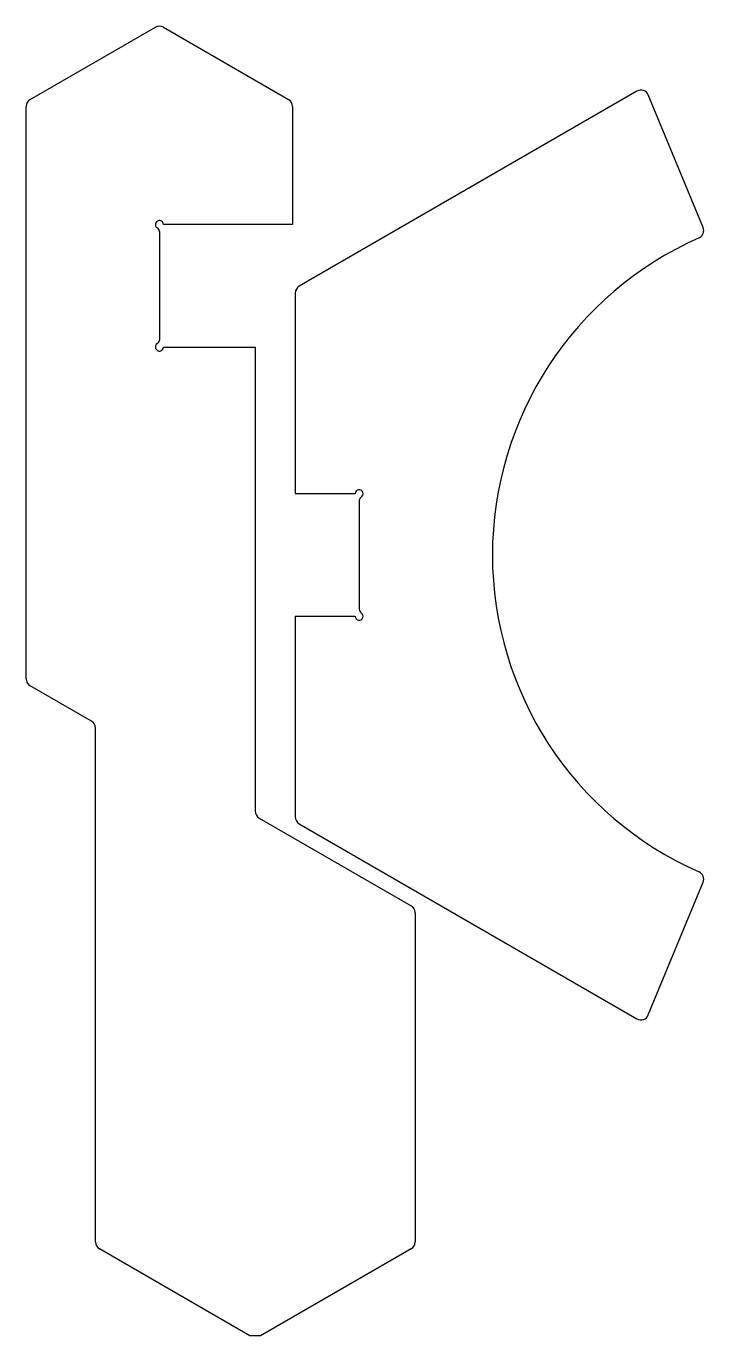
# Model space of a CAD drawing. Header units: millimetres. Extents: x -30.5 to -5.1, y -27.3 to 21.8.
import ezdxf

# ---------------------------------------------------------------- set-up
doc = ezdxf.new("R2010")
doc.units = ezdxf.units.MM
doc.layers.add('Shape2DView', color=7, linetype='CONTINUOUS')
doc.layers.add('Shape2DView001', color=7, linetype='CONTINUOUS')

msp = doc.modelspace()

# ---------------------------------------------------------------- linework, layer by layer
at = {"layer": 'Shape2DView'}
for p, q in [((-30.35, 19.087), (-25.65, 21.8)), ((-25.35, 21.8), (-20.65, 19.087)), ((-30.5, -2.649), (-30.5, 18.827)), ((-20.5, 18.827), (-20.5, 14.4)), ((-20.5, 14.4), (-25.35, 14.4)), ((-25.5, 14.14), (-25.5, 10.06)), ((-25.35, 9.8), (-21.9, 9.8)), ((-21.9, 9.8), (-21.9, -7.614)), ((-28.05, -4.237), (-30.35, -2.909)), ((-27.9, -23.778), (-27.9, -4.496)), ((-21.75, -7.874), (-16.05, -11.165)), ((-15.9, -11.425), (-15.9, -23.778)), ((-22.1, -27.3), (-27.75, -24.038)), ((-16.05, -24.038), (-21.7, -27.3)), ((-21.7, -27.3), (-22.1, -27.3))]:
    msp.add_line(p, q, dxfattribs=at)
for centre, radius, start, end in [((-25.5, 21.54), 0.3, 60, 120), ((-30.2, 18.827), 0.3, 120, -180), ((-20.8, 18.827), 0.3, 0, 60), ((-25.5, 14.4), 0.15, 0, -120), ((-25.65, 14.14), 0.15, 0, 60), ((-25.5, 9.8), 0.15, 120, 0), ((-25.65, 10.06), 0.15, -60, 0), ((-30.2, -2.649), 0.3, 180, -120), ((-28.2, -4.496), 0.3, 0, 60), ((-21.6, -7.614), 0.3, 180, -120), ((-16.2, -11.425), 0.3, 0, 60), ((-27.6, -23.778), 0.3, 180, -120), ((-16.2, -23.778), 0.3, -60, 0)]:
    msp.add_arc(centre, radius, start, end, dxfattribs=at)
at = {"layer": 'Shape2DView001'}
for p, q in [((-7.576, 19.404), (-20.25, 12.087)), ((-5.088, 14.284), (-7.149, 19.259)), ((-20.4, 11.827), (-20.4, 4.3)), ((-20.4, 4.3), (-18.15, 4.3)), ((-18, 4.04), (-18, -0.04)), ((-20.4, -0.3), (-20.4, -7.827)), ((-20.4, -0.3), (-18.15, -0.3)), ((-20.25, -8.087), (-7.576, -15.404)), ((-7.149, -15.259), (-5.088, -10.284))]:
    msp.add_line(p, q, dxfattribs=at)
for centre, radius, start, end in [((-7.426, 19.144), 0.3, 22.5, 120), ((-5.366, 14.17), 0.3, -66.2075, 22.5), ((0, 2), 13, 113.7925, -113.7925), ((-20.1, 11.827), 0.3, 120, 180), ((-18, 4.3), 0.15, -60, 180), ((-17.85, 4.04), 0.15, 120, 180), ((-18, -0.3), 0.15, 180, 60), ((-17.85, -0.04), 0.15, 180, -120), ((-20.1, -7.827), 0.3, 180, -120), ((-5.366, -10.17), 0.3, -22.5, 66.2075), ((-7.426, -15.144), 0.3, -120, -22.5)]:
    msp.add_arc(centre, radius, start, end, dxfattribs=at)

doc.saveas('drawing.dxf')
